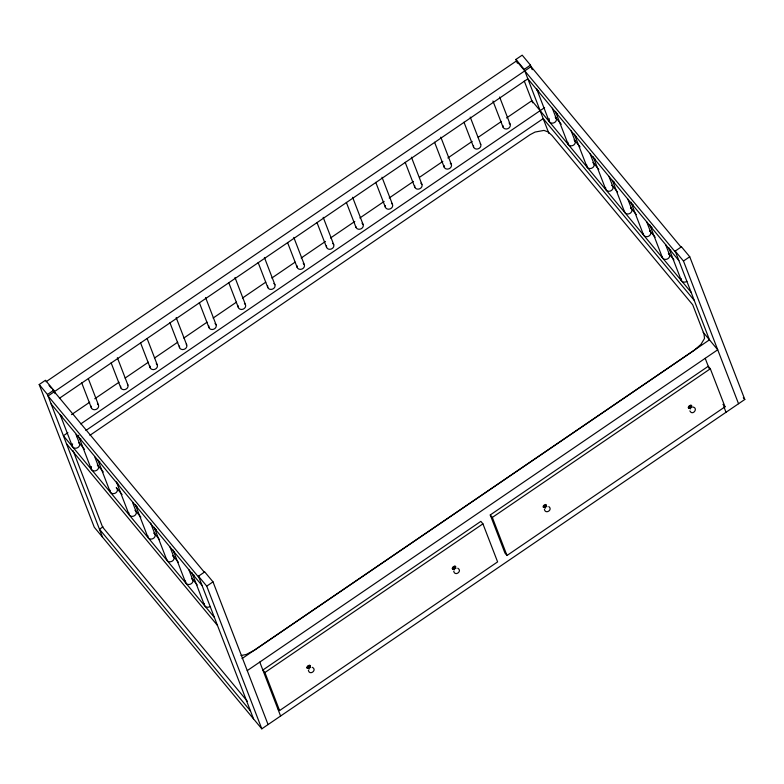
<?xml version="1.0" encoding="UTF-8"?>
<svg xmlns="http://www.w3.org/2000/svg" width="784" height="784" viewBox="0 0 784 784"><rect width="100%" height="100%" fill="white"/><g stroke="black" fill="none" stroke-linecap="round" stroke-linejoin="round"><path stroke-width="1.18" d="M89.935 435.306L530.072 134.681L535.1 132.045L543.998 130.409L548.104 131.937L551.916 135.387L692.723 304.809L703.983 333.994L704.532 338.443L700.906 344.441L694.085 350.389L254.486 650.171L246.303 654.464L241.041 655.532M709.598 340.207L675.2 251.076L681.463 246.803L689.734 256.76L744.8 399.468L261.807 728.836L94.266 527.24L39.2 384.532L45.462 380.269L53.733 390.216L55.056 393.646M517.391 63.2L515.931 59.427L522.193 55.164L530.474 65.121L532.228 69.678M46.04 381.759L516.509 60.927L675.779 252.566M102.537 537.197L47.471 394.489L53.733 390.216M548.918 133.437L524.212 69.384L530.474 65.121M59.408 398.292L527.857 78.831L678.846 260.523M71.501 414.638L89.719 402.212M94.776 398.762L119.06 382.21M125.126 378.064L148.401 362.198M154.468 358.063L177.743 342.187M183.809 338.051L207.084 322.175M213.15 318.039L236.425 302.173M242.491 298.028L265.766 282.162M271.832 278.026L295.107 262.15M301.174 258.014L325.458 241.452M330.515 238.003L354.799 221.441M359.856 217.991L384.14 201.439M389.197 197.989L413.482 181.427M419.548 177.282L442.823 161.416M447.88 157.966L472.164 141.404M478.24 137.269L501.505 121.402M506.562 117.953L531.856 100.705L691.125 292.344M67.875 432.709L63.396 435.757L214.395 617.449M80.791 423.899L544.606 107.604M76.773 436.688L78.802 435.306M85.887 430.475L543.204 118.609L694.193 300.301M103.047 526.799L99.47 529.239L250.459 710.931M253.526 718.879L198.47 576.181L204.732 571.908L213.003 581.865L268.069 724.573M261.807 728.836L206.741 586.138L213.003 581.865M738.538 403.731L683.472 261.033L689.734 256.76M242.011 658.599L709.451 339.835M247.244 670.624L717.723 349.782L703.189 332.298M490.255 514.961L708.266 366.285L710.333 368.774L725.014 406.808L506.993 555.484L504.925 552.994L490.255 514.961L492.323 517.44L506.993 555.484M264.914 672.525L482.924 523.849L480.857 521.36L262.846 670.036L264.914 672.525L279.594 710.559L497.605 561.893L482.924 523.849M492.323 517.44L710.333 368.774M692.84 406.984C698.848 408.052 692.556 416.382 689.861 410.875M457.797 568.214C462.844 571.056 454.867 576.857 453.701 571.213M312.453 667.331C317.5 670.173 309.523 675.975 308.367 670.33M548.839 506.572C553.19 509.835 545.37 514.686 544.38 509.375M681.257 247.352L531.042 66.611L48.049 395.979L199.038 577.671M515.931 59.427L524.212 69.384M675.2 251.076L683.472 261.033M555.787 117.678L561.256 124.274M574.554 140.277L580.033 146.863M593.331 162.866L598.809 169.462M612.108 185.465L617.586 192.051M630.885 208.054L636.363 214.649M649.662 230.653L655.14 237.238M668.438 253.242L673.917 259.837M743.301 397.655L744.8 399.468M722.946 404.319L725.014 406.808M49.049 385.375L51.303 388.09M52.812 389.903L204.526 572.457M39.2 384.532L47.471 394.489M198.47 576.181L206.741 586.138M51.117 403.936L202.115 585.628M79.047 442.784L84.525 449.379M97.824 465.382L103.302 471.968M116.6 487.971L122.079 494.567M135.377 510.57L140.855 517.156M154.154 533.159L159.632 539.755M172.931 555.758L178.409 562.344M191.708 578.347L197.186 584.942M66.464 443.715L217.462 625.407M277.516 708.07L279.594 710.559M247.332 701.259L102.596 527.103L73.118 450.702M668.977 248.45L681.257 280.27M665.557 244.5L669.507 254.722M705.198 358.327L709.128 368.519M723.818 406.592L726.013 412.276M650.103 225.743L662.382 257.564M646.682 221.784L650.632 232.015M631.228 203.027L643.507 234.847M627.808 199.077L631.757 209.299M624.632 212.141L612.353 180.32A3.822 3.195 -21.1 0 0 614.244 181.986M608.933 176.361L612.882 186.592M593.488 157.604L605.767 189.424M590.058 153.654L594.007 163.885M574.613 134.897L586.893 166.718M571.183 130.938L575.133 141.169M555.738 112.181L568.018 144.011M552.318 108.231L556.258 118.462M536.864 89.474L549.143 121.295M524.3 81.124L532.669 102.812M499.624 97.04L510.149 124.313M492.94 101.009L503.034 127.145M470.224 117.09L480.749 144.364M463.981 122.196L473.624 147.206M440.814 137.141L451.339 164.415M434.571 142.247L444.224 167.257M411.414 157.192L421.939 184.465M405.171 162.298L414.814 187.307M382.004 177.243L392.529 204.516M375.761 182.358L385.414 207.358M352.604 197.294L363.129 224.577M346.361 202.409L356.005 227.409M323.194 217.344L333.719 244.628M316.952 222.46L326.605 247.46M293.794 237.405L304.319 264.678M287.552 242.511L297.205 267.511M264.394 257.456L274.919 284.729M258.152 262.562L267.795 287.561M234.984 277.507L245.51 304.78M228.742 282.612L238.395 307.622M205.584 297.557L216.11 324.831M199.342 302.663L208.985 327.673M176.175 317.608L186.7 344.882M169.932 322.724L179.585 347.724M147.216 338.796L157.3 364.942M140.532 342.775L150.175 367.774M259.778 662.078L280.594 716.027M117.365 357.71L127.89 384.993M111.122 362.825L120.775 387.825M192.247 573.555L204.526 605.375M188.826 569.605L192.766 579.827M173.372 550.848L185.651 582.669M169.952 546.889L173.891 557.12M154.497 528.132L166.776 559.952M150.636 523.046L155.026 534.404M88.406 378.897L98.49 405.044M135.622 505.425L147.902 537.246M132.643 502.603L136.151 511.697M81.722 382.876L91.365 407.876M116.747 482.709L129.027 514.529A3.822 3.195 -21.1 0 0 134.662 515.607A3.822 3.195 -21.1 0 0 135.073 510.413M110.152 491.823L97.873 460.002A3.822 3.195 -21.1 0 0 99.754 461.668M94.893 457.18L98.402 466.274M91.277 469.106L78.998 437.286A3.822 3.195 -21.1 0 0 80.889 438.962M76.019 434.473L79.527 443.568M72.402 446.4L60.123 414.579A3.822 3.195 -21.1 0 0 62.014 416.255M545.145 506.797A1.186 0.627 -39.7 0 1 543.92 506.66A1.186 0.627 -39.7 0 1 545.194 505.327A1.186 0.627 -39.7 0 1 545.762 506.15M545.233 508.306A1.186 0.627 -39.7 0 1 545.468 507.013A1.186 0.627 -39.7 0 1 546.918 506.768M545.115 506.954A1.921 1.019 -39.7 0 1 543.116 506.748A1.921 1.019 -39.7 0 1 545.194 504.573A1.921 1.019 -39.7 0 1 546.115 505.915M450.271 163.131A3.822 3.195 -21.1 0 1 448.977 168.795A3.822 3.195 -21.1 0 1 444.107 165.581M480.308 143.648A3.822 3.195 -21.1 0 1 477.907 148.901A3.822 3.195 -21.1 0 1 473.507 145.53M509.081 123.029A3.822 3.195 -21.1 0 1 507.787 128.694A3.822 3.195 -21.1 0 1 502.916 125.479M273.841 283.445A3.822 3.195 -21.1 0 1 272.548 289.11A3.822 3.195 -21.1 0 1 267.677 285.895M362.051 223.293A3.822 3.195 -21.1 0 1 361.218 228.742A3.822 3.195 -21.1 0 1 355.828 226.596M391.461 203.232A3.822 3.195 -21.1 0 1 390.167 208.897A3.822 3.195 -21.1 0 1 385.297 205.692M332.651 243.344A3.822 3.195 -21.1 0 1 331.358 248.998A3.822 3.195 -21.1 0 1 326.487 245.794M420.861 183.182A3.822 3.195 -21.1 0 1 419.567 188.846A3.822 3.195 -21.1 0 1 414.697 185.641M303.241 263.395A3.822 3.195 -21.1 0 1 301.958 269.059A3.822 3.195 -21.1 0 1 297.087 265.845M97.412 403.76A3.822 3.195 -21.1 0 1 96.118 409.424A3.822 3.195 -21.1 0 1 91.248 406.21M191.698 578.543A3.822 3.195 -21.1 0 1 190.404 584.207A3.822 3.195 -21.1 0 1 185.534 581.003M174.45 552.132A3.822 3.195 -21.1 0 1 173.186 550.035M153.948 533.12A3.822 3.195 -21.1 0 1 152.655 538.784A3.822 3.195 -21.1 0 1 147.784 535.58M137.504 507.091A3.822 3.195 -21.1 0 1 135.436 504.612M116.199 487.697A3.822 3.195 -21.1 0 1 114.905 493.361A3.822 3.195 -21.1 0 1 110.034 490.157M309.847 666.87A1.186 0.627 -39.7 0 0 309.18 666.273A1.186 0.627 -39.7 0 0 307.936 667.4A1.186 0.627 -39.7 0 0 308.622 667.988A1.921 1.019 -39.7 0 1 306.975 667.429A1.921 1.019 -39.7 0 1 308.906 665.41A1.921 1.019 -39.7 0 1 310.141 666.331M309.053 669.173A1.186 0.627 -39.7 0 1 309.445 667.958A1.186 0.627 -39.7 0 1 310.807 667.586M308.68 668.154A1.921 1.019 -39.7 0 1 307.132 667.468A1.921 1.019 -39.7 0 1 309.308 665.489A1.921 1.019 -39.7 0 1 310.092 666.87M454.22 568.782A1.186 0.627 -39.7 0 1 453.26 568.361A1.186 0.627 -39.7 0 1 454.602 567.136A1.186 0.627 -39.7 0 1 455.083 567.988A1.921 1.019 -39.7 0 0 454.769 566.185A1.921 1.019 -39.7 0 0 452.378 568.077A1.921 1.019 -39.7 0 0 453.897 568.88M454.299 569.929A1.186 0.627 -39.7 0 1 454.789 568.841A1.186 0.627 -39.7 0 1 455.994 568.38M454.436 568.792A1.921 1.019 -39.7 0 1 452.446 568.469A1.921 1.019 -39.7 0 1 454.779 566.352A1.921 1.019 -39.7 0 1 455.171 568.126M690.234 407.827A1.186 0.627 -39.7 0 1 689.273 407.406A1.186 0.627 -39.7 0 1 690.616 406.19A1.186 0.627 -39.7 0 1 691.106 407.033M690.322 408.974A1.186 0.627 -39.7 0 1 690.704 408.003A1.186 0.627 -39.7 0 1 691.802 407.415M690.459 407.847A1.921 1.019 -39.7 0 1 688.47 407.523A1.921 1.019 -39.7 0 1 690.802 405.406A1.921 1.019 -39.7 0 1 691.194 407.18M689.499 408.092A1.921 1.019 -39.7 0 1 688.499 406.886A1.921 1.019 -39.7 0 1 690.91 405.24A1.921 1.019 -39.7 0 1 691.057 407.023M172.823 555.836A3.822 3.195 -21.1 0 1 171.98 561.285A3.822 3.195 -21.1 0 1 166.59 559.139M156.379 529.808A3.822 3.195 -21.1 0 1 154.311 527.318M210.151 606.453A3.822 3.195 -21.1 0 1 205.996 606.885A3.822 3.195 -21.1 0 1 204.408 603.709M194.128 575.231A3.822 3.195 -21.1 0 1 192.06 572.741M97.324 464.99A3.822 3.195 -21.1 0 1 97.853 469.302A3.822 3.195 -21.1 0 1 92.884 470.674A3.822 3.195 -21.1 0 1 91.483 466.607M79.096 442.852A3.822 3.195 -21.1 0 1 76.205 448.203A3.822 3.195 -21.1 0 1 72.608 443.891M128.841 513.716A3.822 3.195 -21.1 0 1 128.909 512.863M118.629 484.385A3.822 3.195 -21.1 0 1 116.571 481.895M186.269 344.176A3.822 3.195 -21.1 0 1 183.868 349.419A3.822 3.195 -21.1 0 1 179.467 346.058M215.032 323.547A3.822 3.195 -21.1 0 1 213.738 329.211A3.822 3.195 -21.1 0 1 208.867 325.997M630.679 208.015A3.822 3.195 -21.1 0 1 629.846 213.473A3.822 3.195 -21.1 0 1 624.456 211.327M156.222 363.649A3.822 3.195 -21.1 0 1 154.928 369.313A3.822 3.195 -21.1 0 1 150.058 366.108M244.432 303.496A3.822 3.195 -21.1 0 1 243.148 309.161A3.822 3.195 -21.1 0 1 238.277 305.946M127.459 384.278A3.822 3.195 -21.1 0 1 125.058 389.53A3.822 3.195 -21.1 0 1 120.658 386.159M649.554 230.731A3.822 3.195 -21.1 0 1 648.721 236.18A3.822 3.195 -21.1 0 1 643.331 234.034M633.119 204.702A3.822 3.195 -21.1 0 1 631.051 202.213M686.892 281.348A3.822 3.195 -21.1 0 1 682.727 281.779A3.822 3.195 -21.1 0 1 681.139 278.604M670.859 250.125A3.822 3.195 -21.1 0 1 668.801 247.636M574.064 139.885A3.822 3.195 -21.1 0 1 572.771 145.55A3.822 3.195 -21.1 0 1 567.9 142.335M557.62 113.856A3.822 3.195 -21.1 0 1 555.552 111.367M555.19 117.169A3.822 3.195 -21.1 0 1 555.719 121.491A3.822 3.195 -21.1 0 1 550.75 122.863A3.822 3.195 -21.1 0 1 549.339 118.786M538.745 91.15A3.822 3.195 -21.1 0 1 536.677 88.661M611.804 185.308A3.822 3.195 -21.1 0 1 610.52 190.973A3.822 3.195 -21.1 0 1 605.65 187.758M595.37 159.279A3.822 3.195 -21.1 0 1 593.302 156.79M668.429 253.438A3.822 3.195 -21.1 0 1 667.596 258.896A3.822 3.195 -21.1 0 1 662.206 256.75M651.994 227.409A3.822 3.195 -21.1 0 1 649.926 224.93M592.929 162.592A3.822 3.195 -21.1 0 1 591.646 168.256A3.822 3.195 -21.1 0 1 586.775 165.052M576.495 136.573A3.822 3.195 -21.1 0 1 574.427 134.084"/></g></svg>
